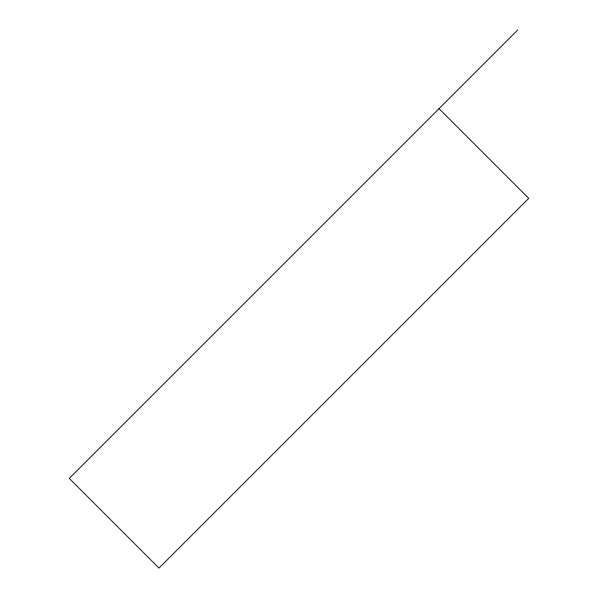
<?xml version="1.0" encoding="UTF-8"?>
<svg xmlns="http://www.w3.org/2000/svg" width="598" height="598" viewBox="0 0 598 598"><rect width="100%" height="100%" fill="white"/><g stroke="black" fill="none" stroke-linecap="round" stroke-linejoin="round"><path stroke-width="0.9" d="M517.786 29.9L69.286 478.4L158.986 568.1L528.714 198.364L439.014 108.664"/></g></svg>
